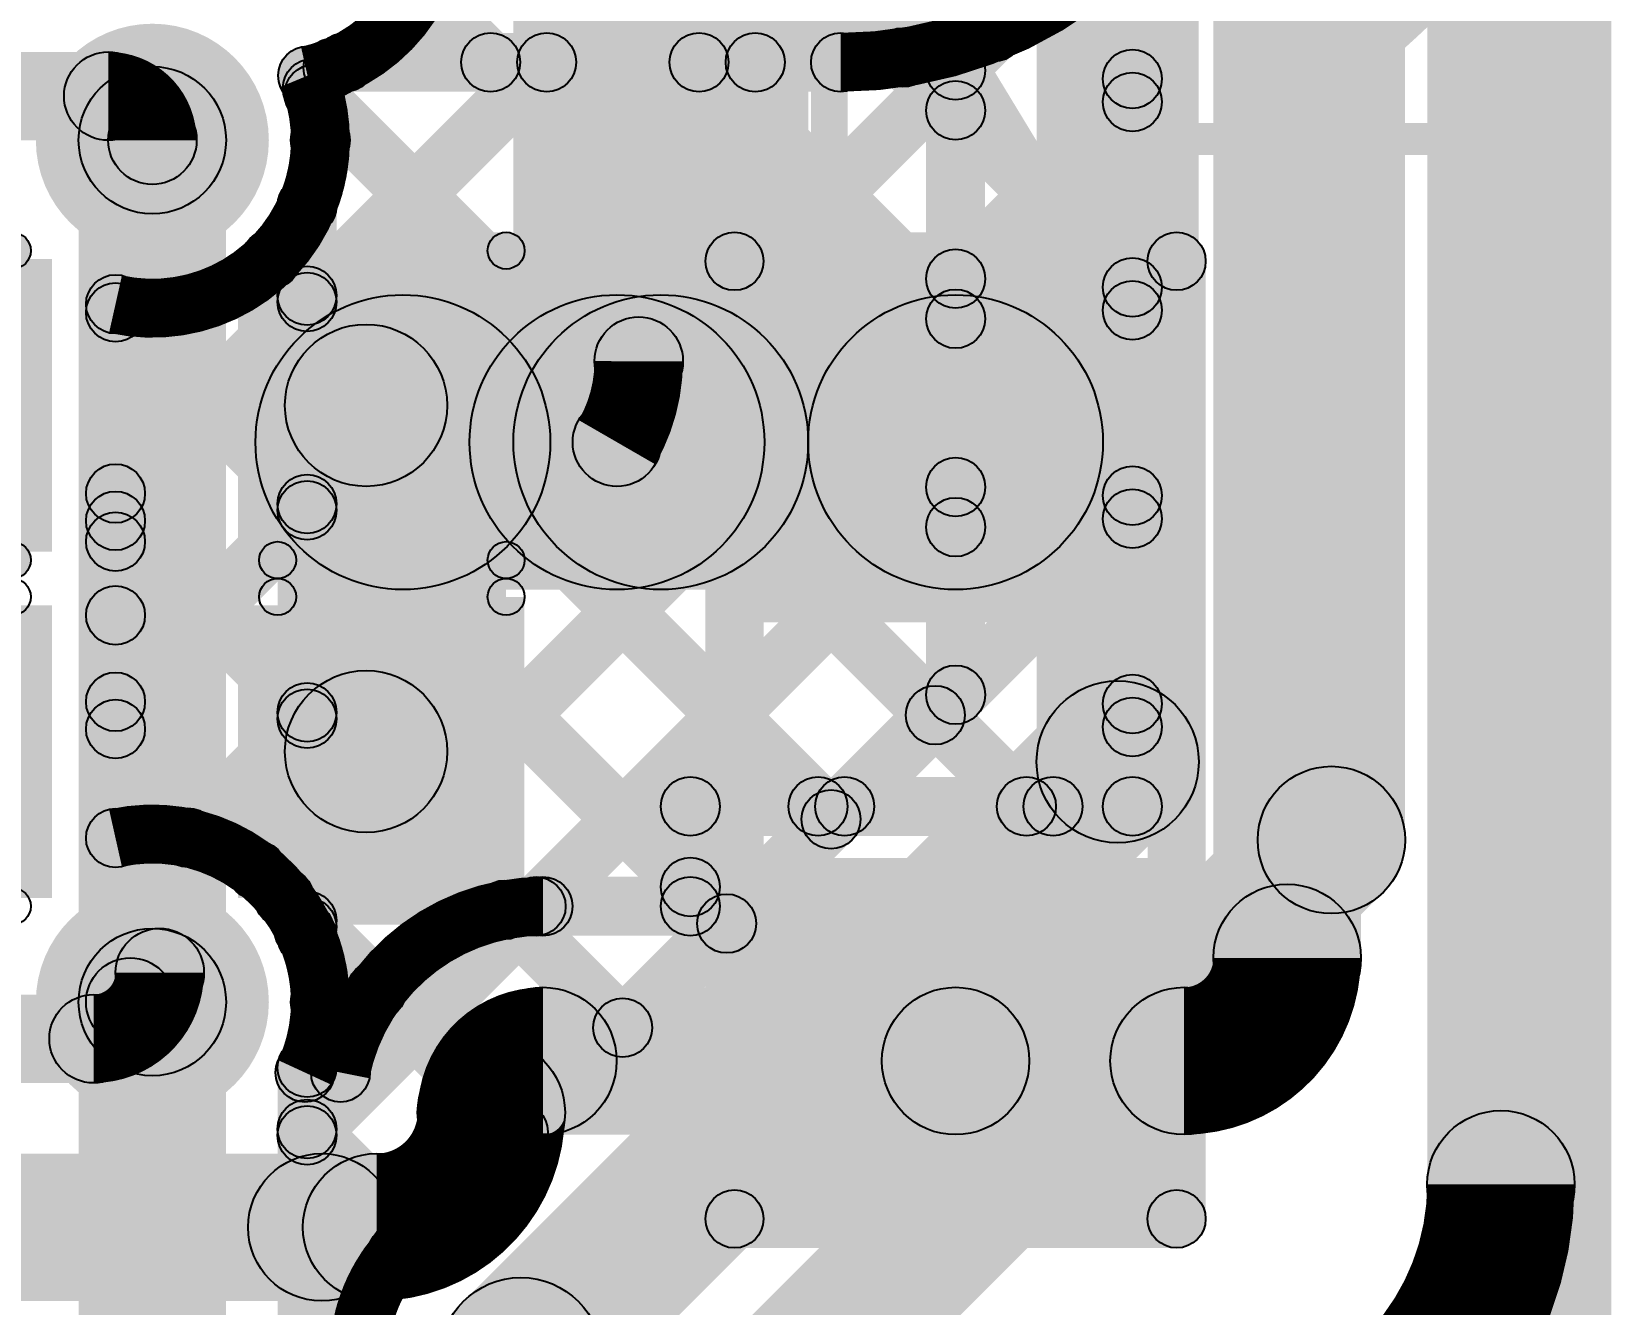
# Model space of a CAD drawing. Header units: millimetres. Extents: x -0.24 to 2.5, y 0 to 2.55.
# Drawn here: x 2.2736 to 2.488, y 0.509 to 0.6817 of the extents above; entities that cross this region are included whole.
import ezdxf

# ---------------------------------------------------------------- set-up
doc = ezdxf.new("R2010")
doc.units = ezdxf.units.MM
doc.header["$MEASUREMENT"] = 0
for name, color, linetype in [('BottomLayer', 5, 'Continuous'), ('BottomSolder', 6, 'Continuous'), ('TopLayer', 1, 'Continuous'), ('TopOverlay', 2, 'Continuous'), ('TopPaste', 8, 'Continuous'), ('TopSolder', 216, 'Continuous'), ('ViaHoleLayer', 16, 'Continuous')]:
    doc.layers.add(name, color=color, linetype=linetype)

# ---------------------------------------------------------------- blocks, each defined once
blk = doc.blocks.new('C__0603_33')
at = {"layer": 'TopLayer'}
for points in [[(-0.015, 0.0175), (-0.015, -0.0175), (-0.045, -0.0175), (-0.045, 0.0175)], [(0.045, 0.0175), (0.045, -0.0175), (0.015, -0.0175), (0.015, 0.0175)]]:
    blk.add_hatch(color=1, dxfattribs=at).paths.add_polyline_path(points)
at = {"layer": 'TopOverlay'}
h = blk.add_hatch(color=2, dxfattribs=at)
edge = h.paths.add_edge_path()
edge.add_arc((-0.049, 0.021), 0.0025, 0, 360)
h = blk.add_hatch(color=2, dxfattribs=at)
edge = h.paths.add_edge_path()
edge.add_arc((-0.049, 0.021), 0.0025, 0, 360)
for points in [[(-0.049, 0.0185), (-0.049, 0.0235), (-0.018, 0.0235), (-0.018, 0.0185)], [(0.018, 0.0185), (0.018, 0.0235), (0.049, 0.0235), (0.049, 0.0185)], [(-0.0465, -0.021), (-0.0515, -0.021), (-0.0515, 0.021), (-0.0465, 0.021)], [(0.0515, -0.021), (0.0465, -0.021), (0.0465, 0.021), (0.0515, 0.021)], [(-0.049, -0.0235), (-0.049, -0.0185), (-0.018, -0.0185), (-0.018, -0.0235)], [(0.018, -0.0235), (0.018, -0.0185), (0.049, -0.0185), (0.049, -0.0235)]]:
    blk.add_hatch(color=2, dxfattribs=at).paths.add_polyline_path(points)
h = blk.add_hatch(color=2, dxfattribs=at)
edge = h.paths.add_edge_path()
edge.add_arc((-0.018, 0.021), 0.0025, 0, 360)
h = blk.add_hatch(color=2, dxfattribs=at)
edge = h.paths.add_edge_path()
edge.add_arc((0.018, 0.021), 0.0025, 0, 360)
h = blk.add_hatch(color=2, dxfattribs=at)
edge = h.paths.add_edge_path()
edge.add_arc((0.049, 0.021), 0.0025, 0, 360)
h = blk.add_hatch(color=2, dxfattribs=at)
edge = h.paths.add_edge_path()
edge.add_arc((0.049, 0.021), 0.0025, 0, 360)
h = blk.add_hatch(color=2, dxfattribs=at)
edge = h.paths.add_edge_path()
edge.add_arc((-0.049, -0.021), 0.0025, 0, 360)
h = blk.add_hatch(color=2, dxfattribs=at)
edge = h.paths.add_edge_path()
edge.add_arc((-0.049, -0.021), 0.0025, 0, 360)
h = blk.add_hatch(color=2, dxfattribs=at)
edge = h.paths.add_edge_path()
edge.add_arc((-0.018, -0.021), 0.0025, 0, 360)
h = blk.add_hatch(color=2, dxfattribs=at)
edge = h.paths.add_edge_path()
edge.add_arc((0.018, -0.021), 0.0025, 0, 360)
h = blk.add_hatch(color=2, dxfattribs=at)
edge = h.paths.add_edge_path()
edge.add_arc((0.049, -0.021), 0.0025, 0, 360)
h = blk.add_hatch(color=2, dxfattribs=at)
edge = h.paths.add_edge_path()
edge.add_arc((0.049, -0.021), 0.0025, 0, 360)
at = {"layer": 'TopPaste'}
for points in [[(-0.015, 0.0175), (-0.015, -0.0175), (-0.045, -0.0175), (-0.045, 0.0175)], [(0.045, 0.0175), (0.045, -0.0175), (0.015, -0.0175), (0.015, 0.0175)]]:
    blk.add_hatch(color=8, dxfattribs=at).paths.add_polyline_path(points)
at = {"layer": 'TopSolder'}
for points in [[(-0.01264, 0.01986), (-0.01264, -0.01986), (-0.04736, -0.01986), (-0.04736, 0.01986)], [(0.04736, 0.01986), (0.04736, -0.01986), (0.01264, -0.01986), (0.01264, 0.01986)]]:
    blk.add_hatch(color=216, dxfattribs=at).paths.add_polyline_path(points)
at = {"layer": 'TopOverlay'}
for centre in [(-0.049, 0.021), (-0.049, 0.021), (-0.018, 0.021), (0.018, 0.021), (0.049, 0.021), (0.049, 0.021), (-0.049, -0.021), (-0.049, -0.021), (-0.018, -0.021), (0.018, -0.021), (0.049, -0.021), (0.049, -0.021)]:
    blk.add_circle(centre, 0.0025, dxfattribs=at)
blk = doc.blocks.new('C__0603_34')
at = {"layer": 'TopLayer'}
for points in [[(-0.015, 0.0175), (-0.015, -0.0175), (-0.045, -0.0175), (-0.045, 0.0175)], [(0.045, 0.0175), (0.045, -0.0175), (0.015, -0.0175), (0.015, 0.0175)]]:
    blk.add_hatch(color=1, dxfattribs=at).paths.add_polyline_path(points)
at = {"layer": 'TopOverlay'}
h = blk.add_hatch(color=2, dxfattribs=at)
edge = h.paths.add_edge_path()
edge.add_arc((-0.049, 0.021), 0.0025, 0, 360)
h = blk.add_hatch(color=2, dxfattribs=at)
edge = h.paths.add_edge_path()
edge.add_arc((-0.049, 0.021), 0.0025, 0, 360)
for points in [[(-0.049, 0.0185), (-0.049, 0.0235), (-0.018, 0.0235), (-0.018, 0.0185)], [(0.018, 0.0185), (0.018, 0.0235), (0.049, 0.0235), (0.049, 0.0185)], [(-0.0465, -0.021), (-0.0515, -0.021), (-0.0515, 0.021), (-0.0465, 0.021)], [(0.0515, -0.021), (0.0465, -0.021), (0.0465, 0.021), (0.0515, 0.021)], [(-0.049, -0.0235), (-0.049, -0.0185), (-0.018, -0.0185), (-0.018, -0.0235)], [(0.018, -0.0235), (0.018, -0.0185), (0.049, -0.0185), (0.049, -0.0235)]]:
    blk.add_hatch(color=2, dxfattribs=at).paths.add_polyline_path(points)
h = blk.add_hatch(color=2, dxfattribs=at)
edge = h.paths.add_edge_path()
edge.add_arc((-0.018, 0.021), 0.0025, 0, 360)
h = blk.add_hatch(color=2, dxfattribs=at)
edge = h.paths.add_edge_path()
edge.add_arc((0.018, 0.021), 0.0025, 0, 360)
h = blk.add_hatch(color=2, dxfattribs=at)
edge = h.paths.add_edge_path()
edge.add_arc((0.049, 0.021), 0.0025, 0, 360)
h = blk.add_hatch(color=2, dxfattribs=at)
edge = h.paths.add_edge_path()
edge.add_arc((0.049, 0.021), 0.0025, 0, 360)
h = blk.add_hatch(color=2, dxfattribs=at)
edge = h.paths.add_edge_path()
edge.add_arc((-0.049, -0.021), 0.0025, 0, 360)
h = blk.add_hatch(color=2, dxfattribs=at)
edge = h.paths.add_edge_path()
edge.add_arc((-0.049, -0.021), 0.0025, 0, 360)
h = blk.add_hatch(color=2, dxfattribs=at)
edge = h.paths.add_edge_path()
edge.add_arc((-0.018, -0.021), 0.0025, 0, 360)
h = blk.add_hatch(color=2, dxfattribs=at)
edge = h.paths.add_edge_path()
edge.add_arc((0.018, -0.021), 0.0025, 0, 360)
h = blk.add_hatch(color=2, dxfattribs=at)
edge = h.paths.add_edge_path()
edge.add_arc((0.049, -0.021), 0.0025, 0, 360)
h = blk.add_hatch(color=2, dxfattribs=at)
edge = h.paths.add_edge_path()
edge.add_arc((0.049, -0.021), 0.0025, 0, 360)
at = {"layer": 'TopPaste'}
for points in [[(-0.015, 0.0175), (-0.015, -0.0175), (-0.045, -0.0175), (-0.045, 0.0175)], [(0.045, 0.0175), (0.045, -0.0175), (0.015, -0.0175), (0.015, 0.0175)]]:
    blk.add_hatch(color=8, dxfattribs=at).paths.add_polyline_path(points)
at = {"layer": 'TopSolder'}
for points in [[(-0.01264, 0.01986), (-0.01264, -0.01986), (-0.04736, -0.01986), (-0.04736, 0.01986)], [(0.04736, 0.01986), (0.04736, -0.01986), (0.01264, -0.01986), (0.01264, 0.01986)]]:
    blk.add_hatch(color=216, dxfattribs=at).paths.add_polyline_path(points)
at = {"layer": 'TopOverlay'}
for centre in [(-0.049, 0.021), (-0.049, 0.021), (-0.018, 0.021), (0.018, 0.021), (0.049, 0.021), (0.049, 0.021), (-0.049, -0.021), (-0.049, -0.021), (-0.018, -0.021), (0.018, -0.021), (0.049, -0.021), (0.049, -0.021)]:
    blk.add_circle(centre, 0.0025, dxfattribs=at)
blk = doc.blocks.new('RES_0805_78')
at = {"layer": 'TopLayer'}
for points in [[(-0.06, 0.025), (-0.02, 0.025), (-0.02, -0.025), (-0.06, -0.025)], [(0.02, 0.025), (0.06, 0.025), (0.06, -0.025), (0.02, -0.025)]]:
    blk.add_hatch(color=1, dxfattribs=at).paths.add_polyline_path(points)
at = {"layer": 'TopOverlay'}
h = blk.add_hatch(color=2, dxfattribs=at)
edge = h.paths.add_edge_path()
edge.add_arc((-0.065, 0.03), 0.003937, 0, 360)
h = blk.add_hatch(color=2, dxfattribs=at)
edge = h.paths.add_edge_path()
edge.add_arc((-0.065, 0.03), 0.003937, 0, 360)
for points in [[(0.065, 0.033937), (0.065, 0.026063), (-0.065, 0.026063), (-0.065, 0.033937)], [(-0.061063, -0.03), (-0.068937, -0.03), (-0.068937, 0.03), (-0.061063, 0.03)], [(0.068937, -0.03), (0.061063, -0.03), (0.061063, 0.03), (0.068937, 0.03)], [(0.065, -0.026063), (0.065, -0.033937), (-0.065, -0.033937), (-0.065, -0.026063)]]:
    blk.add_hatch(color=2, dxfattribs=at).paths.add_polyline_path(points)
h = blk.add_hatch(color=2, dxfattribs=at)
edge = h.paths.add_edge_path()
edge.add_arc((0.065, 0.03), 0.003937, 0, 360)
h = blk.add_hatch(color=2, dxfattribs=at)
edge = h.paths.add_edge_path()
edge.add_arc((0.065, 0.03), 0.003937, 0, 360)
h = blk.add_hatch(color=2, dxfattribs=at)
edge = h.paths.add_edge_path()
edge.add_arc((-0.065, -0.03), 0.003937, 0, 360)
h = blk.add_hatch(color=2, dxfattribs=at)
edge = h.paths.add_edge_path()
edge.add_arc((-0.065, -0.03), 0.003937, 0, 360)
h = blk.add_hatch(color=2, dxfattribs=at)
edge = h.paths.add_edge_path()
edge.add_arc((0.065, -0.03), 0.003937, 0, 360)
h = blk.add_hatch(color=2, dxfattribs=at)
edge = h.paths.add_edge_path()
edge.add_arc((0.065, -0.03), 0.003937, 0, 360)
at = {"layer": 'TopPaste'}
for points in [[(-0.06, 0.025), (-0.02, 0.025), (-0.02, -0.025), (-0.06, -0.025)], [(0.02, 0.025), (0.06, 0.025), (0.06, -0.025), (0.02, -0.025)]]:
    blk.add_hatch(color=8, dxfattribs=at).paths.add_polyline_path(points)
at = {"layer": 'TopSolder'}
for points in [[(-0.064, 0.029), (-0.016, 0.029), (-0.016, -0.029), (-0.064, -0.029)], [(0.016, 0.029), (0.064, 0.029), (0.064, -0.029), (0.016, -0.029)]]:
    blk.add_hatch(color=216, dxfattribs=at).paths.add_polyline_path(points)
at = {"layer": 'TopOverlay'}
for centre in [(-0.065, 0.03), (-0.065, 0.03), (0.065, 0.03), (0.065, 0.03), (-0.065, -0.03), (-0.065, -0.03), (0.065, -0.03), (0.065, -0.03)]:
    blk.add_circle(centre, 0.003937, dxfattribs=at)

msp = doc.modelspace()

# ---------------------------------------------------------------- hatches: boundary and pattern name
at = {"layer": 'BottomLayer'}
for points in [[(2.488, 0.483), (2.468, 0.483), (2.468, 2.146), (2.488, 2.146)], [(2.46, 0.572), (2.44, 0.572), (2.44, 2.08305), (2.46, 2.08305)], [(2.432, 0.5826), (2.41, 0.5826), (2.41, 1.967), (2.432, 1.967)], [(1.56771, 1.49667), (1.57337, 1.50233), (2.40183, 0.67387), (2.39617, 0.66821)], [(1.5484, 1.48769), (1.55406, 1.49335), (2.40183, 0.64558), (2.39617, 0.63993)], [(2.403, 0.59171), (2.395, 0.59171), (2.395, 1.16904), (2.403, 1.16904)], [(2.31383, 0.64221), (2.30817, 0.64787), (2.39617, 0.73587), (2.40183, 0.73021)], [(2.379, 0.626), (2.339, 0.626), (2.339, 0.72), (2.379, 0.72)], [(2.31383, 0.61393), (2.30817, 0.61959), (2.39617, 0.70759), (2.40183, 0.70193)], [(2.32333, 0.68449), (2.32898, 0.69014), (2.40183, 0.6173), (2.39617, 0.61164)], [(2.31453, 0.6712), (2.30887, 0.67686), (2.31168, 0.67966), (2.31734, 0.67401)], [(2.31383, 0.58565), (2.30817, 0.5913), (2.39617, 0.6793), (2.40183, 0.67365)], [(2.30911, 0.67042), (2.31477, 0.67607), (2.39907, 0.59178), (2.39341, 0.58612)], [(2.3, 0.55), (2.28, 0.55), (2.28, 0.667), (2.3, 0.667)], [(2.315, 0.55891), (2.307, 0.55891), (2.307, 0.65809), (2.315, 0.65809)], [(2.31383, 0.55736), (2.30817, 0.56302), (2.39617, 0.65102), (2.40183, 0.64536)], [(2.30817, 0.64307), (2.31383, 0.64873), (2.38492, 0.57763), (2.37927, 0.57198)], [(2.31383, 0.52908), (2.30817, 0.53473), (2.39617, 0.62273), (2.40183, 0.61708)], [(2.30817, 0.61479), (2.31383, 0.62044), (2.37078, 0.56349), (2.36512, 0.55784)], [(2.32731, 0.51436), (2.32165, 0.52002), (2.39617, 0.59454), (2.40183, 0.58888)], [(2.30817, 0.5865), (2.31383, 0.59216), (2.35664, 0.54935), (2.35098, 0.54369)], [(2.34778, 0.49382), (2.33222, 0.50938), (2.41322, 0.59038), (2.42878, 0.57482)], [(2.37507, 0.48293), (2.36093, 0.49707), (2.44293, 0.57907), (2.45707, 0.56493)], [(2.30817, 0.55822), (2.31383, 0.56388), (2.3425, 0.53521), (2.33684, 0.52955)], [(2.3, 0.262), (2.28, 0.262), (2.28, 0.55), (2.3, 0.55)], [(2.315, 0.262), (2.307, 0.262), (2.307, 0.54109), (2.315, 0.54109)], [(2.30817, 0.52994), (2.31383, 0.53559), (2.32836, 0.52107), (2.3227, 0.51541)], [(2.31383, 0.50079), (2.30817, 0.50645), (2.32048, 0.51876), (2.32614, 0.5131)]]:
    msp.add_hatch(color=5, dxfattribs=at).paths.add_polyline_path(points)
h = msp.add_hatch(color=5, dxfattribs=at)
edge = h.paths.add_edge_path()
edge.add_arc((2.31106, 0.67576), 0.004, 0, 360)
h = msp.add_hatch(color=5, dxfattribs=at)
edge = h.paths.add_edge_path()
edge.add_arc((2.31106, 0.67576), 0.004, 0, 360)
h = msp.add_hatch(color=5, dxfattribs=at)
edge = h.paths.add_edge_path()
edge.add_arc((2.31451, 0.67683), 0.004, 0, 360)
h = msp.add_hatch(color=5, dxfattribs=at)
edge = h.paths.add_edge_path()
edge.add_arc((2.399, 0.67647), 0.004, 0, 360)
h = msp.add_hatch(color=5, dxfattribs=at)
edge = h.paths.add_edge_path()
edge.add_arc((2.29, 0.667), 0.01181, 0, 360)
h = msp.add_hatch(color=5, dxfattribs=at)
edge = h.paths.add_edge_path()
edge.add_arc((2.3117, 0.67403), 0.004, 0, 360)
h = msp.add_hatch(color=5, dxfattribs=at)
edge = h.paths.add_edge_path()
edge.add_arc((2.29, 0.667), 0.01, 0, 360)
h = msp.add_hatch(color=5, dxfattribs=at)
edge = h.paths.add_edge_path()
edge.add_arc((2.31194, 0.67325), 0.004, 0, 360)
h = msp.add_hatch(color=5, dxfattribs=at)
edge = h.paths.add_edge_path()
edge.add_arc((2.399, 0.67104), 0.004, 0, 360)
h = msp.add_hatch(color=5, dxfattribs=at)
edge = h.paths.add_edge_path()
edge.add_arc((2.31281, 0.667), 0.004, 0, 360)
h = msp.add_hatch(color=5, dxfattribs=at)
edge = h.paths.add_edge_path()
edge.add_arc((2.31281, 0.667), 0.004, 0, 360)
h = msp.add_hatch(color=5, dxfattribs=at)
edge = h.paths.add_edge_path()
edge.add_arc((2.311, 0.65809), 0.004, 0, 360)
h = msp.add_hatch(color=5, dxfattribs=at)
edge = h.paths.add_edge_path()
edge.add_arc((2.311, 0.65809), 0.004, 0, 360)
h = msp.add_hatch(color=5, dxfattribs=at)
edge = h.paths.add_edge_path()
edge.add_arc((2.399, 0.64819), 0.004, 0, 360)
h = msp.add_hatch(color=5, dxfattribs=at)
edge = h.paths.add_edge_path()
edge.add_arc((2.311, 0.6459), 0.004, 0, 360)
h = msp.add_hatch(color=5, dxfattribs=at)
edge = h.paths.add_edge_path()
edge.add_arc((2.311, 0.64504), 0.004, 0, 360)
h = msp.add_hatch(color=5, dxfattribs=at)
edge = h.paths.add_edge_path()
edge.add_arc((2.359, 0.626), 0.02, 0, 360)
h = msp.add_hatch(color=5, dxfattribs=at)
edge = h.paths.add_edge_path()
edge.add_arc((2.399, 0.64275), 0.004, 0, 360)
h = msp.add_hatch(color=5, dxfattribs=at)
edge = h.paths.add_edge_path()
edge.add_arc((2.359, 0.626), 0.01181, 0, 360)
h = msp.add_hatch(color=5, dxfattribs=at)
edge = h.paths.add_edge_path()
edge.add_arc((2.399, 0.61991), 0.004, 0, 360)
h = msp.add_hatch(color=5, dxfattribs=at)
edge = h.paths.add_edge_path()
edge.add_arc((2.311, 0.61762), 0.004, 0, 360)
h = msp.add_hatch(color=5, dxfattribs=at)
edge = h.paths.add_edge_path()
edge.add_arc((2.311, 0.61676), 0.004, 0, 360)
h = msp.add_hatch(color=5, dxfattribs=at)
edge = h.paths.add_edge_path()
edge.add_arc((2.399, 0.61447), 0.004, 0, 360)
h = msp.add_hatch(color=5, dxfattribs=at)
edge = h.paths.add_edge_path()
edge.add_arc((2.399, 0.59171), 0.004, 0, 360)
h = msp.add_hatch(color=5, dxfattribs=at)
edge = h.paths.add_edge_path()
edge.add_arc((2.399, 0.59171), 0.004, 0, 360)
h = msp.add_hatch(color=5, dxfattribs=at)
edge = h.paths.add_edge_path()
edge.add_arc((2.311, 0.58933), 0.004, 0, 360)
h = msp.add_hatch(color=5, dxfattribs=at)
edge = h.paths.add_edge_path()
edge.add_arc((2.311, 0.58847), 0.004, 0, 360)
h = msp.add_hatch(color=5, dxfattribs=at)
edge = h.paths.add_edge_path()
edge.add_arc((2.39624, 0.58895), 0.004, 0, 360)
h = msp.add_hatch(color=5, dxfattribs=at)
edge = h.paths.add_edge_path()
edge.add_arc((2.421, 0.5826), 0.011, 0, 360)
h = msp.add_hatch(color=5, dxfattribs=at)
edge = h.paths.add_edge_path()
edge.add_arc((2.421, 0.5826), 0.011, 0, 360)
h = msp.add_hatch(color=5, dxfattribs=at)
edge = h.paths.add_edge_path()
edge.add_arc((2.45, 0.572), 0.01, 0, 360)
h = msp.add_hatch(color=5, dxfattribs=at)
edge = h.paths.add_edge_path()
edge.add_arc((2.45, 0.572), 0.01, 0, 360)
h = msp.add_hatch(color=5, dxfattribs=at)
edge = h.paths.add_edge_path()
edge.add_arc((2.3821, 0.57481), 0.004, 0, 360)
h = msp.add_hatch(color=5, dxfattribs=at)
edge = h.paths.add_edge_path()
edge.add_arc((2.311, 0.56105), 0.004, 0, 360)
h = msp.add_hatch(color=5, dxfattribs=at)
edge = h.paths.add_edge_path()
edge.add_arc((2.311, 0.56019), 0.004, 0, 360)
h = msp.add_hatch(color=5, dxfattribs=at)
edge = h.paths.add_edge_path()
edge.add_arc((2.36795, 0.56066), 0.004, 0, 360)
h = msp.add_hatch(color=5, dxfattribs=at)
edge = h.paths.add_edge_path()
edge.add_arc((2.29, 0.55), 0.01181, 0, 360)
h = msp.add_hatch(color=5, dxfattribs=at)
edge = h.paths.add_edge_path()
edge.add_arc((2.311, 0.55891), 0.004, 0, 360)
h = msp.add_hatch(color=5, dxfattribs=at)
edge = h.paths.add_edge_path()
edge.add_arc((2.311, 0.55891), 0.004, 0, 360)
h = msp.add_hatch(color=5, dxfattribs=at)
edge = h.paths.add_edge_path()
edge.add_arc((2.29, 0.55), 0.01, 0, 360)
h = msp.add_hatch(color=5, dxfattribs=at)
edge = h.paths.add_edge_path()
edge.add_arc((2.29, 0.55), 0.01, 0, 360)
h = msp.add_hatch(color=5, dxfattribs=at)
edge = h.paths.add_edge_path()
edge.add_arc((2.31281, 0.55), 0.004, 0, 360)
h = msp.add_hatch(color=5, dxfattribs=at)
edge = h.paths.add_edge_path()
edge.add_arc((2.31281, 0.55), 0.004, 0, 360)
h = msp.add_hatch(color=5, dxfattribs=at)
edge = h.paths.add_edge_path()
edge.add_arc((2.35381, 0.54652), 0.004, 0, 360)
h = msp.add_hatch(color=5, dxfattribs=at)
edge = h.paths.add_edge_path()
edge.add_arc((2.311, 0.54109), 0.004, 0, 360)
h = msp.add_hatch(color=5, dxfattribs=at)
edge = h.paths.add_edge_path()
edge.add_arc((2.311, 0.54109), 0.004, 0, 360)
h = msp.add_hatch(color=5, dxfattribs=at)
edge = h.paths.add_edge_path()
edge.add_arc((2.311, 0.53276), 0.004, 0, 360)
h = msp.add_hatch(color=5, dxfattribs=at)
edge = h.paths.add_edge_path()
edge.add_arc((2.33967, 0.53238), 0.004, 0, 360)
h = msp.add_hatch(color=5, dxfattribs=at)
edge = h.paths.add_edge_path()
edge.add_arc((2.311, 0.53191), 0.004, 0, 360)
h = msp.add_hatch(color=5, dxfattribs=at)
edge = h.paths.add_edge_path()
edge.add_arc((2.32444, 0.51715), 0.004, 0, 360)
h = msp.add_hatch(color=5, dxfattribs=at)
edge = h.paths.add_edge_path()
edge.add_arc((2.32448, 0.51719), 0.004, 0, 360)
h = msp.add_hatch(color=5, dxfattribs=at)
edge = h.paths.add_edge_path()
edge.add_arc((2.32448, 0.51719), 0.004, 0, 360)
h = msp.add_hatch(color=5, dxfattribs=at)
edge = h.paths.add_edge_path()
edge.add_arc((2.32553, 0.51824), 0.004, 0, 360)
h = msp.add_hatch(color=5, dxfattribs=at)
edge = h.paths.add_edge_path()
edge.add_arc((2.32331, 0.51593), 0.004, 0, 360)
h = msp.add_hatch(color=5, dxfattribs=at)
edge = h.paths.add_edge_path()
edge.add_arc((2.34, 0.5016), 0.011, 0, 360)
h = msp.add_hatch(color=5, dxfattribs=at)
edge = h.paths.add_edge_path()
edge.add_arc((2.34, 0.5016), 0.011, 0, 360)
at = {"layer": 'BottomSolder'}
h = msp.add_hatch(color=6, dxfattribs=at)
edge = h.paths.add_edge_path()
edge.add_arc((2.29, 0.667), 0.01581, 0, 360)
h = msp.add_hatch(color=6, dxfattribs=at)
edge = h.paths.add_edge_path()
edge.add_arc((2.359, 0.626), 0.01581, 0, 360)
h = msp.add_hatch(color=6, dxfattribs=at)
edge = h.paths.add_edge_path()
edge.add_arc((2.29, 0.55), 0.01581, 0, 360)
at = {"layer": 'TopLayer'}
for points in [[(2.483, 0.52527), (2.463, 0.52527), (2.463, 2.14068), (2.483, 2.14068)], [(2.454, 0.556), (2.434, 0.556), (2.434, 1.842), (2.454, 1.842)], [(2.427, 0.57656), (2.419, 0.57656), (2.419, 0.69459), (2.427, 0.69459)], [(2.40958, 0.68309), (2.41524, 0.68874), (2.42583, 0.67815), (2.42017, 0.67249)], [(2.29765, 0.56947), (2.29199, 0.57512), (2.4014, 0.68453), (2.40705, 0.67887)], [(2.28783, 0.58793), (2.28217, 0.59359), (2.36898, 0.6804), (2.37464, 0.67474)], [(2.28783, 0.61621), (2.28217, 0.62187), (2.3407, 0.6804), (2.34635, 0.67474)], [(2.31453, 0.6712), (2.30887, 0.67686), (2.31168, 0.67966), (2.31734, 0.67401)], [(2.31614, 0.67357), (2.31614, 0.68157), (2.38339, 0.68157), (2.38339, 0.67357)], [(2.33307, 0.67474), (2.33873, 0.6804), (2.42583, 0.5933), (2.42017, 0.58764)], [(2.36136, 0.67474), (2.36702, 0.6804), (2.42583, 0.62158), (2.42017, 0.61593)], [(2.38899, 0.67539), (2.39464, 0.68105), (2.42583, 0.64987), (2.42017, 0.64421)], [(2.16035, 0.66698), (2.16035, 0.67898), (2.28402, 0.67898), (2.28402, 0.66698)], [(2.30911, 0.67042), (2.31477, 0.67607), (2.41145, 0.57939), (2.40579, 0.57373)], [(2.31343, 0.55696), (2.30777, 0.56262), (2.42017, 0.67502), (2.42583, 0.66936)], [(2.30325, 0.64799), (2.30891, 0.65365), (2.38317, 0.57939), (2.37751, 0.57373)], [(2.28217, 0.64079), (2.28783, 0.64644), (2.36583, 0.56844), (2.36017, 0.56279)], [(2.324, 0.606), (2.324, 0.646), (2.35305, 0.646), (2.35305, 0.606)], [(2.34491, 0.56016), (2.33925, 0.56581), (2.42017, 0.64673), (2.42583, 0.64108)], [(2.35305, 0.606), (2.35305, 0.646), (2.359, 0.646), (2.359, 0.606)], [(2.359, 0.606), (2.359, 0.646), (2.399, 0.646), (2.399, 0.606)], [(2.289, 0.6125), (2.281, 0.6125), (2.281, 0.64474), (2.289, 0.64474)], [(2.33, 0.584), (2.308, 0.584), (2.308, 0.631), (2.33, 0.631)], [(2.28217, 0.6125), (2.28783, 0.61816), (2.34064, 0.56534), (2.33499, 0.55969)], [(2.38677, 0.57373), (2.38111, 0.57939), (2.42017, 0.61845), (2.42583, 0.61279)], [(2.289, 0.6025), (2.281, 0.6025), (2.281, 0.6125), (2.289, 0.6125)], [(2.289, 0.6025), (2.281, 0.6025), (2.281, 0.6125), (2.289, 0.6125)], [(2.289, 0.57226), (2.281, 0.57226), (2.281, 0.6025), (2.289, 0.6025)], [(2.28217, 0.58422), (2.28783, 0.58988), (2.30701, 0.5707), (2.30135, 0.56504)], [(2.41505, 0.57373), (2.4094, 0.57939), (2.42017, 0.59017), (2.42583, 0.58451)], [(2.363, 0.57256), (2.363, 0.58056), (2.423, 0.58056), (2.423, 0.57256)], [(2.367, 0.563), (2.359, 0.563), (2.359, 0.57656), (2.367, 0.57656)], [(2.30504, 0.56135), (2.3107, 0.56701), (2.32328, 0.55443), (2.31762, 0.54877)], [(2.343, 0.559), (2.343, 0.567), (2.363, 0.567), (2.363, 0.559)], [(2.29124, 0.54576), (2.28276, 0.55424), (2.28676, 0.55824), (2.29524, 0.54976)], [(2.16035, 0.53902), (2.16035, 0.55102), (2.28202, 0.55102), (2.28202, 0.53902)], [(2.343, 0.532), (2.343, 0.552), (2.399, 0.552), (2.399, 0.532)], [(2.399, 0.532), (2.399, 0.552), (2.43, 0.552), (2.43, 0.532)], [(2.16035, 0.50943), (2.16035, 0.52943), (2.313, 0.52943), (2.313, 0.50943)], [(2.313, 0.50943), (2.313, 0.52943), (2.32043, 0.52943), (2.32043, 0.50943)]]:
    msp.add_hatch(color=1, dxfattribs=at).paths.add_polyline_path(points)
h = msp.add_hatch(color=1, dxfattribs=at)
edge = h.paths.add_edge_path()
edge.add_arc((2.40422, 0.6817), 0.004, 0, 360)
h = msp.add_hatch(color=1, dxfattribs=at)
edge = h.paths.add_edge_path()
edge.add_arc((2.39182, 0.67822), 0.004, 0, 360)
h = msp.add_hatch(color=1, dxfattribs=at)
edge = h.paths.add_edge_path()
edge.add_arc((2.31106, 0.67576), 0.004, 0, 360)
h = msp.add_hatch(color=1, dxfattribs=at)
edge = h.paths.add_edge_path()
edge.add_arc((2.31106, 0.67576), 0.004, 0, 360)
h = msp.add_hatch(color=1, dxfattribs=at)
edge = h.paths.add_edge_path()
edge.add_arc((2.31451, 0.67683), 0.004, 0, 360)
h = msp.add_hatch(color=1, dxfattribs=at)
edge = h.paths.add_edge_path()
edge.add_arc((2.31614, 0.67757), 0.004, 0, 360)
h = msp.add_hatch(color=1, dxfattribs=at)
edge = h.paths.add_edge_path()
edge.add_arc((2.31614, 0.67757), 0.004, 0, 360)
h = msp.add_hatch(color=1, dxfattribs=at)
edge = h.paths.add_edge_path()
edge.add_arc((2.3359, 0.67757), 0.004, 0, 360)
h = msp.add_hatch(color=1, dxfattribs=at)
edge = h.paths.add_edge_path()
edge.add_arc((2.34352, 0.67757), 0.004, 0, 360)
h = msp.add_hatch(color=1, dxfattribs=at)
edge = h.paths.add_edge_path()
edge.add_arc((2.36419, 0.67757), 0.004, 0, 360)
h = msp.add_hatch(color=1, dxfattribs=at)
edge = h.paths.add_edge_path()
edge.add_arc((2.37181, 0.67757), 0.004, 0, 360)
h = msp.add_hatch(color=1, dxfattribs=at)
edge = h.paths.add_edge_path()
edge.add_arc((2.38339, 0.67757), 0.004, 0, 360)
h = msp.add_hatch(color=1, dxfattribs=at)
edge = h.paths.add_edge_path()
edge.add_arc((2.38339, 0.67757), 0.004, 0, 360)
h = msp.add_hatch(color=1, dxfattribs=at)
edge = h.paths.add_edge_path()
edge.add_arc((2.28402, 0.67298), 0.006, 0, 360)
h = msp.add_hatch(color=1, dxfattribs=at)
edge = h.paths.add_edge_path()
edge.add_arc((2.28402, 0.67298), 0.006, 0, 360)
h = msp.add_hatch(color=1, dxfattribs=at)
edge = h.paths.add_edge_path()
edge.add_arc((2.29, 0.667), 0.01181, 0, 360)
h = msp.add_hatch(color=1, dxfattribs=at)
edge = h.paths.add_edge_path()
edge.add_arc((2.3117, 0.67403), 0.004, 0, 360)
h = msp.add_hatch(color=1, dxfattribs=at)
edge = h.paths.add_edge_path()
edge.add_arc((2.423, 0.67532), 0.004, 0, 360)
h = msp.add_hatch(color=1, dxfattribs=at)
edge = h.paths.add_edge_path()
edge.add_arc((2.31194, 0.67325), 0.004, 0, 360)
h = msp.add_hatch(color=1, dxfattribs=at)
edge = h.paths.add_edge_path()
edge.add_arc((2.423, 0.67219), 0.004, 0, 360)
h = msp.add_hatch(color=1, dxfattribs=at)
edge = h.paths.add_edge_path()
edge.add_arc((2.29, 0.667), 0.006, 0, 360)
h = msp.add_hatch(color=1, dxfattribs=at)
edge = h.paths.add_edge_path()
edge.add_arc((2.31281, 0.667), 0.004, 0, 360)
h = msp.add_hatch(color=1, dxfattribs=at)
edge = h.paths.add_edge_path()
edge.add_arc((2.31281, 0.667), 0.004, 0, 360)
h = msp.add_hatch(color=1, dxfattribs=at)
edge = h.paths.add_edge_path()
edge.add_arc((2.30608, 0.65082), 0.004, 0, 360)
h = msp.add_hatch(color=1, dxfattribs=at)
edge = h.paths.add_edge_path()
edge.add_arc((2.423, 0.64704), 0.004, 0, 360)
h = msp.add_hatch(color=1, dxfattribs=at)
edge = h.paths.add_edge_path()
edge.add_arc((2.285, 0.64474), 0.004, 0, 360)
h = msp.add_hatch(color=1, dxfattribs=at)
edge = h.paths.add_edge_path()
edge.add_arc((2.285, 0.64474), 0.004, 0, 360)
h = msp.add_hatch(color=1, dxfattribs=at)
edge = h.paths.add_edge_path()
edge.add_arc((2.285, 0.64362), 0.004, 0, 360)
h = msp.add_hatch(color=1, dxfattribs=at)
edge = h.paths.add_edge_path()
edge.add_arc((2.423, 0.64391), 0.004, 0, 360)
h = msp.add_hatch(color=1, dxfattribs=at)
edge = h.paths.add_edge_path()
edge.add_arc((2.324, 0.626), 0.02, 0, 360)
h = msp.add_hatch(color=1, dxfattribs=at)
edge = h.paths.add_edge_path()
edge.add_arc((2.35305, 0.626), 0.02, 0, 360)
h = msp.add_hatch(color=1, dxfattribs=at)
edge = h.paths.add_edge_path()
edge.add_arc((2.35305, 0.626), 0.02, 0, 360)
h = msp.add_hatch(color=1, dxfattribs=at)
edge = h.paths.add_edge_path()
edge.add_arc((2.359, 0.626), 0.02, 0, 360)
h = msp.add_hatch(color=1, dxfattribs=at)
edge = h.paths.add_edge_path()
edge.add_arc((2.359, 0.626), 0.02, 0, 360)
h = msp.add_hatch(color=1, dxfattribs=at)
edge = h.paths.add_edge_path()
edge.add_arc((2.399, 0.626), 0.02, 0, 360)
h = msp.add_hatch(color=1, dxfattribs=at)
edge = h.paths.add_edge_path()
edge.add_arc((2.319, 0.631), 0.011, 0, 360)
h = msp.add_hatch(color=1, dxfattribs=at)
edge = h.paths.add_edge_path()
edge.add_arc((2.356, 0.637), 0.006, 0, 360)
h = msp.add_hatch(color=1, dxfattribs=at)
edge = h.paths.add_edge_path()
edge.add_arc((2.359, 0.626), 0.01181, 0, 360)
h = msp.add_hatch(color=1, dxfattribs=at)
edge = h.paths.add_edge_path()
edge.add_arc((2.35305, 0.626), 0.006, 0, 360)
h = msp.add_hatch(color=1, dxfattribs=at)
edge = h.paths.add_edge_path()
edge.add_arc((2.285, 0.61904), 0.004, 0, 360)
h = msp.add_hatch(color=1, dxfattribs=at)
edge = h.paths.add_edge_path()
edge.add_arc((2.423, 0.61875), 0.004, 0, 360)
h = msp.add_hatch(color=1, dxfattribs=at)
edge = h.paths.add_edge_path()
edge.add_arc((2.423, 0.61562), 0.004, 0, 360)
h = msp.add_hatch(color=1, dxfattribs=at)
edge = h.paths.add_edge_path()
edge.add_arc((2.285, 0.61533), 0.004, 0, 360)
h = msp.add_hatch(color=1, dxfattribs=at)
edge = h.paths.add_edge_path()
edge.add_arc((2.285, 0.6125), 0.004, 0, 360)
h = msp.add_hatch(color=1, dxfattribs=at)
edge = h.paths.add_edge_path()
edge.add_arc((2.285, 0.6125), 0.004, 0, 360)
h = msp.add_hatch(color=1, dxfattribs=at)
edge = h.paths.add_edge_path()
edge.add_arc((2.285, 0.6125), 0.004, 0, 360)
h = msp.add_hatch(color=1, dxfattribs=at)
edge = h.paths.add_edge_path()
edge.add_arc((2.285, 0.6025), 0.004, 0, 360)
h = msp.add_hatch(color=1, dxfattribs=at)
edge = h.paths.add_edge_path()
edge.add_arc((2.285, 0.6025), 0.004, 0, 360)
h = msp.add_hatch(color=1, dxfattribs=at)
edge = h.paths.add_edge_path()
edge.add_arc((2.285, 0.6025), 0.004, 0, 360)
h = msp.add_hatch(color=1, dxfattribs=at)
edge = h.paths.add_edge_path()
edge.add_arc((2.285, 0.59076), 0.004, 0, 360)
h = msp.add_hatch(color=1, dxfattribs=at)
edge = h.paths.add_edge_path()
edge.add_arc((2.319, 0.584), 0.011, 0, 360)
h = msp.add_hatch(color=1, dxfattribs=at)
edge = h.paths.add_edge_path()
edge.add_arc((2.423, 0.59047), 0.004, 0, 360)
h = msp.add_hatch(color=1, dxfattribs=at)
edge = h.paths.add_edge_path()
edge.add_arc((2.285, 0.58705), 0.004, 0, 360)
h = msp.add_hatch(color=1, dxfattribs=at)
edge = h.paths.add_edge_path()
edge.add_arc((2.423, 0.58734), 0.004, 0, 360)
h = msp.add_hatch(color=1, dxfattribs=at)
edge = h.paths.add_edge_path()
edge.add_arc((2.363, 0.57656), 0.004, 0, 360)
h = msp.add_hatch(color=1, dxfattribs=at)
edge = h.paths.add_edge_path()
edge.add_arc((2.363, 0.57656), 0.004, 0, 360)
h = msp.add_hatch(color=1, dxfattribs=at)
edge = h.paths.add_edge_path()
edge.add_arc((2.38034, 0.57656), 0.004, 0, 360)
h = msp.add_hatch(color=1, dxfattribs=at)
edge = h.paths.add_edge_path()
edge.add_arc((2.38394, 0.57656), 0.004, 0, 360)
h = msp.add_hatch(color=1, dxfattribs=at)
edge = h.paths.add_edge_path()
edge.add_arc((2.40862, 0.57656), 0.004, 0, 360)
h = msp.add_hatch(color=1, dxfattribs=at)
edge = h.paths.add_edge_path()
edge.add_arc((2.41223, 0.57656), 0.004, 0, 360)
h = msp.add_hatch(color=1, dxfattribs=at)
edge = h.paths.add_edge_path()
edge.add_arc((2.423, 0.57656), 0.004, 0, 360)
h = msp.add_hatch(color=1, dxfattribs=at)
edge = h.paths.add_edge_path()
edge.add_arc((2.423, 0.57656), 0.004, 0, 360)
h = msp.add_hatch(color=1, dxfattribs=at)
edge = h.paths.add_edge_path()
edge.add_arc((2.285, 0.57226), 0.004, 0, 360)
h = msp.add_hatch(color=1, dxfattribs=at)
edge = h.paths.add_edge_path()
edge.add_arc((2.285, 0.57226), 0.004, 0, 360)
h = msp.add_hatch(color=1, dxfattribs=at)
edge = h.paths.add_edge_path()
edge.add_arc((2.29482, 0.5723), 0.004, 0, 360)
h = msp.add_hatch(color=1, dxfattribs=at)
edge = h.paths.add_edge_path()
edge.add_arc((2.30418, 0.56787), 0.004, 0, 360)
h = msp.add_hatch(color=1, dxfattribs=at)
edge = h.paths.add_edge_path()
edge.add_arc((2.30787, 0.56418), 0.004, 0, 360)
h = msp.add_hatch(color=1, dxfattribs=at)
edge = h.paths.add_edge_path()
edge.add_arc((2.363, 0.56562), 0.004, 0, 360)
h = msp.add_hatch(color=1, dxfattribs=at)
edge = h.paths.add_edge_path()
edge.add_arc((2.33782, 0.56252), 0.004, 0, 360)
h = msp.add_hatch(color=1, dxfattribs=at)
edge = h.paths.add_edge_path()
edge.add_arc((2.34208, 0.56298), 0.004, 0, 360)
h = msp.add_hatch(color=1, dxfattribs=at)
edge = h.paths.add_edge_path()
edge.add_arc((2.343, 0.563), 0.004, 0, 360)
h = msp.add_hatch(color=1, dxfattribs=at)
edge = h.paths.add_edge_path()
edge.add_arc((2.343, 0.563), 0.004, 0, 360)
h = msp.add_hatch(color=1, dxfattribs=at)
edge = h.paths.add_edge_path()
edge.add_arc((2.363, 0.563), 0.004, 0, 360)
h = msp.add_hatch(color=1, dxfattribs=at)
edge = h.paths.add_edge_path()
edge.add_arc((2.363, 0.563), 0.004, 0, 360)
h = msp.add_hatch(color=1, dxfattribs=at)
edge = h.paths.add_edge_path()
edge.add_arc((2.444, 0.556), 0.01, 0, 360)
h = msp.add_hatch(color=1, dxfattribs=at)
edge = h.paths.add_edge_path()
edge.add_arc((2.444, 0.556), 0.01, 0, 360)
h = msp.add_hatch(color=1, dxfattribs=at)
edge = h.paths.add_edge_path()
edge.add_arc((2.29, 0.55), 0.01181, 0, 360)
h = msp.add_hatch(color=1, dxfattribs=at)
edge = h.paths.add_edge_path()
edge.add_arc((2.3106, 0.55979), 0.004, 0, 360)
h = msp.add_hatch(color=1, dxfattribs=at)
edge = h.paths.add_edge_path()
edge.add_arc((2.291, 0.554), 0.006, 0, 360)
h = msp.add_hatch(color=1, dxfattribs=at)
edge = h.paths.add_edge_path()
edge.add_arc((2.291, 0.554), 0.006, 0, 360)
h = msp.add_hatch(color=1, dxfattribs=at)
edge = h.paths.add_edge_path()
edge.add_arc((2.287, 0.55), 0.006, 0, 360)
h = msp.add_hatch(color=1, dxfattribs=at)
edge = h.paths.add_edge_path()
edge.add_arc((2.32045, 0.5516), 0.004, 0, 360)
h = msp.add_hatch(color=1, dxfattribs=at)
edge = h.paths.add_edge_path()
edge.add_arc((2.31281, 0.55), 0.004, 0, 360)
h = msp.add_hatch(color=1, dxfattribs=at)
edge = h.paths.add_edge_path()
edge.add_arc((2.31281, 0.55), 0.004, 0, 360)
h = msp.add_hatch(color=1, dxfattribs=at)
edge = h.paths.add_edge_path()
edge.add_arc((2.28202, 0.54502), 0.006, 0, 360)
h = msp.add_hatch(color=1, dxfattribs=at)
edge = h.paths.add_edge_path()
edge.add_arc((2.28202, 0.54502), 0.006, 0, 360)
h = msp.add_hatch(color=1, dxfattribs=at)
edge = h.paths.add_edge_path()
edge.add_arc((2.343, 0.542), 0.01, 0, 360)
h = msp.add_hatch(color=1, dxfattribs=at)
edge = h.paths.add_edge_path()
edge.add_arc((2.343, 0.542), 0.01, 0, 360)
h = msp.add_hatch(color=1, dxfattribs=at)
edge = h.paths.add_edge_path()
edge.add_arc((2.399, 0.542), 0.01, 0, 360)
h = msp.add_hatch(color=1, dxfattribs=at)
edge = h.paths.add_edge_path()
edge.add_arc((2.399, 0.542), 0.01, 0, 360)
h = msp.add_hatch(color=1, dxfattribs=at)
edge = h.paths.add_edge_path()
edge.add_arc((2.43, 0.542), 0.01, 0, 360)
h = msp.add_hatch(color=1, dxfattribs=at)
edge = h.paths.add_edge_path()
edge.add_arc((2.43, 0.542), 0.01, 0, 360)
h = msp.add_hatch(color=1, dxfattribs=at)
edge = h.paths.add_edge_path()
edge.add_arc((2.336, 0.535), 0.01, 0, 360)
h = msp.add_hatch(color=1, dxfattribs=at)
edge = h.paths.add_edge_path()
edge.add_arc((2.336, 0.535), 0.01, 0, 360)
h = msp.add_hatch(color=1, dxfattribs=at)
edge = h.paths.add_edge_path()
edge.add_arc((2.31071, 0.54043), 0.004, 0, 360)
h = msp.add_hatch(color=1, dxfattribs=at)
edge = h.paths.add_edge_path()
edge.add_arc((2.31553, 0.54043), 0.004, 0, 360)
h = msp.add_hatch(color=1, dxfattribs=at)
edge = h.paths.add_edge_path()
edge.add_arc((2.473, 0.52527), 0.01, 0, 360)
h = msp.add_hatch(color=1, dxfattribs=at)
edge = h.paths.add_edge_path()
edge.add_arc((2.473, 0.52527), 0.01, 0, 360)
h = msp.add_hatch(color=1, dxfattribs=at)
edge = h.paths.add_edge_path()
edge.add_arc((2.313, 0.51943), 0.01, 0, 360)
h = msp.add_hatch(color=1, dxfattribs=at)
edge = h.paths.add_edge_path()
edge.add_arc((2.313, 0.51943), 0.01, 0, 360)
h = msp.add_hatch(color=1, dxfattribs=at)
edge = h.paths.add_edge_path()
edge.add_arc((2.32043, 0.51943), 0.01, 0, 360)
h = msp.add_hatch(color=1, dxfattribs=at)
edge = h.paths.add_edge_path()
edge.add_arc((2.32043, 0.51943), 0.01, 0, 360)
at = {"layer": 'TopSolder'}
h = msp.add_hatch(color=216, dxfattribs=at)
edge = h.paths.add_edge_path()
edge.add_arc((2.29, 0.667), 0.01581, 0, 360)
h = msp.add_hatch(color=216, dxfattribs=at)
edge = h.paths.add_edge_path()
edge.add_arc((2.359, 0.626), 0.01581, 0, 360)
h = msp.add_hatch(color=216, dxfattribs=at)
edge = h.paths.add_edge_path()
edge.add_arc((2.29, 0.55), 0.01581, 0, 360)
at = {"layer": 'ViaHoleLayer'}
h = msp.add_hatch(color=16, dxfattribs=at)
edge = h.paths.add_edge_path()
edge.add_arc((2.29, 0.667), 0.00787, 0, 360)
h = msp.add_hatch(color=16, dxfattribs=at)
edge = h.paths.add_edge_path()
edge.add_arc((2.359, 0.626), 0.00787, 0, 360)
h = msp.add_hatch(color=16, dxfattribs=at)
edge = h.paths.add_edge_path()
edge.add_arc((2.29, 0.55), 0.00787, 0, 360)

# ---------------------------------------------------------------- linework, layer by layer
at = {"layer": 'BottomLayer', "const_width": 0.008}
for points in [[(2.32881, 0.698, -0.350081), (2.31106, 0.67576)], [(2.31106, 0.67576, -0.098833), (2.31281, 0.667)], [(2.31281, 0.667, -0.100628), (2.311, 0.65809)], [(2.311, 0.55891, -0.100628), (2.31281, 0.55)], [(2.31281, 0.55, -0.100628), (2.311, 0.54109)], [(2.318, 0.5016, -0.199566), (2.32448, 0.51719)], [(2.318, 0.5016, -0.198912), (2.32444, 0.51715)]]:
    msp.add_lwpolyline(points, format="xyb", dxfattribs=at)
at = {"layer": 'BottomLayer'}
for centre, radius in [((2.31106, 0.67576), 0.004), ((2.31106, 0.67576), 0.004), ((2.31451, 0.67683), 0.004), ((2.399, 0.67647), 0.004), ((2.3117, 0.67403), 0.004), ((2.29, 0.667), 0.01), ((2.31194, 0.67325), 0.004), ((2.399, 0.67104), 0.004), ((2.31281, 0.667), 0.004), ((2.31281, 0.667), 0.004), ((2.311, 0.65809), 0.004), ((2.311, 0.65809), 0.004), ((2.399, 0.64819), 0.004), ((2.311, 0.6459), 0.004), ((2.311, 0.64504), 0.004), ((2.359, 0.626), 0.02), ((2.399, 0.64275), 0.004), ((2.399, 0.61991), 0.004), ((2.311, 0.61762), 0.004), ((2.311, 0.61676), 0.004), ((2.399, 0.61447), 0.004), ((2.399, 0.59171), 0.004), ((2.399, 0.59171), 0.004), ((2.311, 0.58933), 0.004), ((2.311, 0.58847), 0.004), ((2.39624, 0.58895), 0.004), ((2.421, 0.5826), 0.011), ((2.421, 0.5826), 0.011), ((2.45, 0.572), 0.01), ((2.45, 0.572), 0.01), ((2.3821, 0.57481), 0.004), ((2.311, 0.56105), 0.004), ((2.311, 0.56019), 0.004), ((2.36795, 0.56066), 0.004), ((2.311, 0.55891), 0.004), ((2.311, 0.55891), 0.004), ((2.29, 0.55), 0.01), ((2.29, 0.55), 0.01), ((2.31281, 0.55), 0.004), ((2.31281, 0.55), 0.004), ((2.35381, 0.54652), 0.004), ((2.311, 0.54109), 0.004), ((2.311, 0.54109), 0.004), ((2.311, 0.53276), 0.004), ((2.33967, 0.53238), 0.004), ((2.311, 0.53191), 0.004), ((2.32444, 0.51715), 0.004), ((2.32448, 0.51719), 0.004), ((2.32448, 0.51719), 0.004), ((2.32553, 0.51824), 0.004), ((2.32331, 0.51593), 0.004), ((2.34, 0.5016), 0.011), ((2.34, 0.5016), 0.011)]:
    msp.add_circle(centre, radius, dxfattribs=at)
at = {"layer": 'TopLayer'}
for points, const_width in [([(2.423, 0.69459, -0.205714), (2.38339, 0.67757)], 0.008), ([(2.31614, 0.67757, -0.059286), (2.31106, 0.67576)], 0.008), ([(2.31106, 0.67576, -0.098833), (2.31281, 0.667)], 0.008), ([(2.28402, 0.67298, -0.414214), (2.29, 0.667)], 0.012), ([(2.31281, 0.667, -0.480524), (2.285, 0.64474)], 0.008), ([(2.356, 0.637, -0.131652), (2.35305, 0.626)], 0.012), ([(2.285, 0.57226, -0.480524), (2.31281, 0.55)], 0.008), ([(2.31553, 0.54043, -0.358108), (2.343, 0.563)], 0.008), ([(2.444, 0.556, -0.414214), (2.43, 0.542)], 0.02), ([(2.291, 0.554, -0.414214), (2.28202, 0.54502)], 0.012), ([(2.31281, 0.55, -0.10862), (2.31071, 0.54043)], 0.008), ([(2.336, 0.535, -0.414214), (2.343, 0.542)], 0.02), ([(2.336, 0.535, -0.414214), (2.32043, 0.51943)], 0.02), ([(2.473, 0.52527, -0.414214), (2.43373, 0.486)], 0.02)]:
    msp.add_lwpolyline(points, format="xyb", dxfattribs=dict(at, const_width=const_width))
for centre, radius in [((2.40422, 0.6817), 0.004), ((2.39182, 0.67822), 0.004), ((2.31106, 0.67576), 0.004), ((2.31106, 0.67576), 0.004), ((2.31451, 0.67683), 0.004), ((2.31614, 0.67757), 0.004), ((2.31614, 0.67757), 0.004), ((2.3359, 0.67757), 0.004), ((2.34352, 0.67757), 0.004), ((2.36419, 0.67757), 0.004), ((2.37181, 0.67757), 0.004), ((2.38339, 0.67757), 0.004), ((2.38339, 0.67757), 0.004), ((2.28402, 0.67298), 0.006), ((2.28402, 0.67298), 0.006), ((2.3117, 0.67403), 0.004), ((2.423, 0.67532), 0.004), ((2.31194, 0.67325), 0.004), ((2.423, 0.67219), 0.004), ((2.29, 0.667), 0.006), ((2.31281, 0.667), 0.004), ((2.31281, 0.667), 0.004), ((2.30608, 0.65082), 0.004), ((2.423, 0.64704), 0.004), ((2.285, 0.64474), 0.004), ((2.285, 0.64474), 0.004), ((2.285, 0.64362), 0.004), ((2.423, 0.64391), 0.004), ((2.324, 0.626), 0.02), ((2.35305, 0.626), 0.02), ((2.35305, 0.626), 0.02), ((2.359, 0.626), 0.02), ((2.359, 0.626), 0.02), ((2.399, 0.626), 0.02), ((2.319, 0.631), 0.011), ((2.356, 0.637), 0.006), ((2.35305, 0.626), 0.006), ((2.285, 0.61904), 0.004), ((2.423, 0.61875), 0.004), ((2.423, 0.61562), 0.004), ((2.285, 0.61533), 0.004), ((2.285, 0.6125), 0.004), ((2.285, 0.6125), 0.004), ((2.285, 0.6125), 0.004), ((2.285, 0.6025), 0.004), ((2.285, 0.6025), 0.004), ((2.285, 0.6025), 0.004), ((2.285, 0.59076), 0.004), ((2.319, 0.584), 0.011), ((2.423, 0.59047), 0.004), ((2.285, 0.58705), 0.004), ((2.423, 0.58734), 0.004), ((2.363, 0.57656), 0.004), ((2.363, 0.57656), 0.004), ((2.38034, 0.57656), 0.004), ((2.38394, 0.57656), 0.004), ((2.40862, 0.57656), 0.004), ((2.41223, 0.57656), 0.004), ((2.423, 0.57656), 0.004), ((2.423, 0.57656), 0.004), ((2.285, 0.57226), 0.004), ((2.285, 0.57226), 0.004), ((2.29482, 0.5723), 0.004), ((2.30418, 0.56787), 0.004), ((2.30787, 0.56418), 0.004), ((2.363, 0.56562), 0.004), ((2.33782, 0.56252), 0.004), ((2.34208, 0.56298), 0.004), ((2.343, 0.563), 0.004), ((2.343, 0.563), 0.004), ((2.363, 0.563), 0.004), ((2.363, 0.563), 0.004), ((2.444, 0.556), 0.01), ((2.444, 0.556), 0.01), ((2.3106, 0.55979), 0.004), ((2.291, 0.554), 0.006), ((2.291, 0.554), 0.006), ((2.287, 0.55), 0.006), ((2.32045, 0.5516), 0.004), ((2.31281, 0.55), 0.004), ((2.31281, 0.55), 0.004), ((2.28202, 0.54502), 0.006), ((2.28202, 0.54502), 0.006), ((2.343, 0.542), 0.01), ((2.343, 0.542), 0.01), ((2.399, 0.542), 0.01), ((2.399, 0.542), 0.01), ((2.43, 0.542), 0.01), ((2.43, 0.542), 0.01), ((2.336, 0.535), 0.01), ((2.336, 0.535), 0.01), ((2.31071, 0.54043), 0.004), ((2.31553, 0.54043), 0.004), ((2.473, 0.52527), 0.01), ((2.473, 0.52527), 0.01), ((2.313, 0.51943), 0.01), ((2.313, 0.51943), 0.01), ((2.32043, 0.51943), 0.01), ((2.32043, 0.51943), 0.01)]:
    msp.add_circle(centre, radius, dxfattribs=at)

# ---------------------------------------------------------------- block references
msp.add_blockref('C__0603_33', (2.289, 0.631))
for name, p, rotation in [('RES_0805_78', (2.399, 0.58556), 270), ('C__0603_34', (2.289, 0.584), 360)]:
    msp.add_blockref(name, p, dxfattribs=dict(rotation=rotation))

# ---------------------------------------------------------------- texts
at = {"layer": 'TopOverlay'}
msp.add_text('R12', height=0.04, dxfattribs=at).set_placement((2.375, 0.665))

doc.saveas('drawing.dxf')
